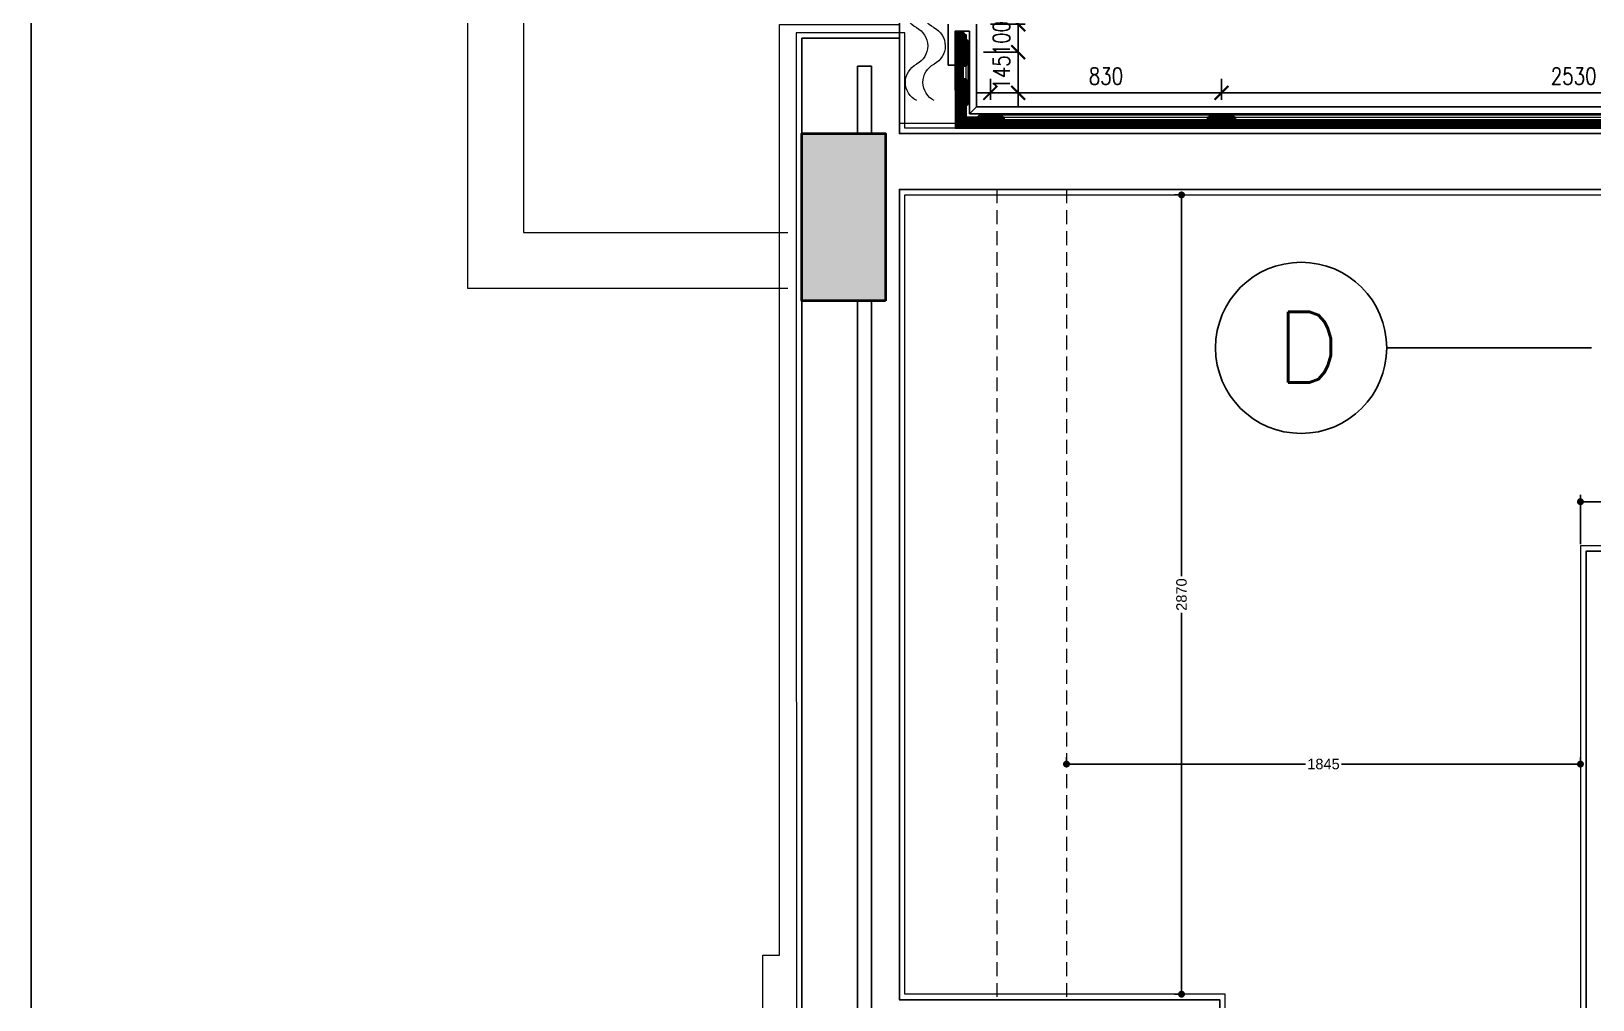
# Model space of a CAD drawing. Header units: inches. Extents: x -12478 to 399182, y -16583 to 525552.
# Drawn here: x 46772 to 52379, y 3239 to 6717 of the extents above; entities that cross this region are included whole.
import ezdxf

# ---------------------------------------------------------------- set-up
doc = ezdxf.new("R2010")
doc.units = ezdxf.units.IN
doc.header["$LTSCALE"] = 1000
doc.header["$MEASUREMENT"] = 0
for name, pattern in [('ACAD_ISO04W100', [30, 24, -3, 0, -3]), ('HIDDEN', [0.375, 0.25, -0.125]), ('HIDDEN2', [0.1875, 0.125, -0.0625])]:
    doc.linetypes.add(name, pattern=pattern)
for name, color, linetype in [('8', 8, 'Continuous'), ('A-DIM', 9, 'Continuous'), ('A-WALL', 7, 'Continuous'), ('Layer1', 1, 'Continuous')]:
    doc.layers.add(name, color=color, linetype=linetype)
for name, color, linetype, lineweight in [('A-WALL-PRHT', 4, 'Continuous', 18), ('A-WALL-TILE', 8, 'Continuous', 9), ('Built-in', 253, 'HIDDEN', 0), ('Sanitaire', 253, 'Continuous', 0), ('Wood treillis', 111, 'Continuous', 0), ('XREF-V2-GF_COLS$0$A-COLS', 5, 'Continuous', 40), ('XREF-V2-GF_COLS$0$A-COLS-PATT', 252, 'Continuous', 20)]:
    doc.layers.add(name, color=color, linetype=linetype, lineweight=lineweight)
doc.layers.add('Stone-GRG', color=7, linetype='Continuous', lineweight=0, true_color=0xfff2cc)
doc.styles.get("Standard").update_dxf_attribs({"font": 'arial.ttf'})
doc.styles.add('STYL-CONCEPT', font='romans.shx')
doc.styles.add('ZZ-Dim All', font='romans.shx', dxfattribs={"width": 0.8})
doc.dimstyles.new('chester 25', dxfattribs={"dimscale": 0.25, "dimtxt": 150, "dimasz": 100, "dimexe": 100, "dimexo": 20, "dimgap": 40, "dimtad": 0, "dimdec": 0, "dimzin": 0, "dimdsep": 46, "dimtxsty": 'Standard', "dimblk": 'DOT', "dimcen": 100, "dimclrd": 1, "dimclre": 1, "dimclrt": 3, "dimadec": 0, "dimazin": 0, "dimtfac": 1, "dimtdec": 0, "dimtofl": 0, "dimtmove": 0, "dimatfit": 3, "dimfxl": 1, "dimtolj": 1, "dimtzin": 0, "dimlwd": -1, "dimarcsym": 0})
doc.dimstyles.new('DIM-100', dxfattribs={"dimscale": 50, "dimtxt": 1.25, "dimasz": 1, "dimexe": 1, "dimexo": 1, "dimgap": 0.6, "dimtad": 1, "dimdec": 0, "dimrnd": 5, "dimdsep": 46, "dimtxsty": 'ZZ-Dim All', "dimblk1": 'ARCHTICK', "dimblk2": 'ARCHTICK', "dimsah": 1, "dimcen": 1, "dimdle": 1, "dimclrd": 256, "dimclre": 8, "dimclrt": 256, "dimazin": 2, "dimtfac": 1, "dimtdec": 0, "dimtix": 1, "dimtmove": 2, "dimatfit": 2, "dimfxl": 0.1, "dimtolj": 1, "dimtzin": 0, "dimlwd": -1, "dimlwe": -1, "dimarcsym": 0})
pattern_1 = [(45, (46791.7163, 0), (-1.76776695, 1.76776695), [])]

# ---------------------------------------------------------------- blocks, each defined once
blk = doc.blocks.new('_Dot')
at = {"color": 0, "linetype": 'ByBlock', "lineweight": -2}
blk.add_line((-0.5, 0), (-1, 0), dxfattribs=at)
at = {"color": 0, "linetype": 'ByBlock', "const_width": 0.5}
blk.add_lwpolyline([(-0.25, 0, 1), (0.25, 0, 1)], format="xyb", close=True, dxfattribs=at)
blk = doc.blocks.new('*D411')
at = {"layer": '8', "color": 1, "lineweight": -2, "transparency": 16777216}
for p, q in [((50489.3, 4090.8), (50489.3, 4110.8)), ((52334.4, 4090.8), (52334.4, 4110.8))]:
    blk.add_line(p, q, dxfattribs=at)
at = {"layer": '8', "color": 1, "transparency": 16777216}
for p, q in [((50514.3, 4085.8), (51347.5, 4085.8)), ((52309.4, 4085.8), (51476.3, 4085.8))]:
    blk.add_line(p, q, dxfattribs=at)
at = {"layer": 'Defpoints', "color": 0, "transparency": 16777216}
for p in [(50489.3, 4085.8, 0), (50489.3, 4085.8), (52334.4, 4085.8, 0)]:
    blk.add_point(p, dxfattribs=at)
at = {"layer": '8', "color": 1, "transparency": 16777216, "xscale": 25, "yscale": 25, "zscale": 25, "rotation": 180}
blk.add_blockref('_Dot', (50489.3, 4085.8), dxfattribs=at)
at = {"layer": '8', "color": 1, "transparency": 16777216, "xscale": 25, "yscale": 25, "zscale": 25}
blk.add_blockref('_Dot', (52334.4, 4085.8), dxfattribs=at)
at = {"layer": '8', "color": 3, "transparency": 16777216, "insert": (51411.9, 4085.8), "char_height": 37.5, "attachment_point": 5}
blk.add_mtext('\\A1;1845', dxfattribs=at)
blk = doc.blocks.new('*D412')
at = {"layer": '8', "color": 1, "lineweight": -2, "transparency": 16777216}
for p, q in [((50897.3, 6129.5), (50877.3, 6129.5)), ((50897.3, 3259.5), (50877.3, 3259.5))]:
    blk.add_line(p, q, dxfattribs=at)
at = {"layer": '8', "color": 1, "transparency": 16777216}
for p, q in [((50902.3, 6104.5), (50902.3, 4760.8)), ((50902.3, 3284.5), (50902.3, 4628.3))]:
    blk.add_line(p, q, dxfattribs=at)
at = {"layer": 'Defpoints', "color": 0, "transparency": 16777216}
for p in [(50902.3, 6129.5, 0), (50902.3, 6129.5), (50902.3, 3259.5, 0)]:
    blk.add_point(p, dxfattribs=at)
at = {"layer": '8', "color": 1, "transparency": 16777216, "xscale": 25, "yscale": 25, "zscale": 25}
for p, rotation in [((50902.3, 6129.5), 90), ((50902.3, 3259.5), 270)]:
    blk.add_blockref('_Dot', p, dxfattribs=dict(at, rotation=rotation))
at = {"layer": '8', "color": 3, "transparency": 16777216, "insert": (50902.3, 4694.5), "char_height": 37.5, "attachment_point": 5, "rotation": 90}
blk.add_mtext('\\A1;2870', dxfattribs=at)
blk = doc.blocks.new('*D413')
at = {"layer": '8', "color": 1, "lineweight": -2, "transparency": 16777216}
for p, q in [((52334.4, 4874.9), (52334.4, 5052.9)), ((54294.4, 4874.9), (54294.4, 5052.9))]:
    blk.add_line(p, q, dxfattribs=at)
at = {"layer": '8', "color": 1, "transparency": 16777216}
for p, q in [((52359.4, 5027.9), (53250.3, 5027.9)), ((54269.4, 5027.9), (53378.6, 5027.9))]:
    blk.add_line(p, q, dxfattribs=at)
at = {"layer": 'Defpoints', "color": 0, "transparency": 16777216}
for p in [(54294.4, 5027.9), (52334.4, 4869.9, 0), (54294.4, 4869.9, 0)]:
    blk.add_point(p, dxfattribs=at)
at = {"layer": '8', "color": 1, "transparency": 16777216, "xscale": 25, "yscale": 25, "zscale": 25, "rotation": 180}
blk.add_blockref('_Dot', (52334.4, 5027.9), dxfattribs=at)
at = {"layer": '8', "color": 1, "transparency": 16777216, "xscale": 25, "yscale": 25, "zscale": 25}
blk.add_blockref('_Dot', (54294.4, 5027.9), dxfattribs=at)
at = {"layer": '8', "color": 3, "transparency": 16777216, "insert": (53314.4, 5027.9), "char_height": 37.5, "attachment_point": 5}
blk.add_mtext('\\A1;1960', dxfattribs=at)
blk = doc.blocks.new('A$Cb2b8bae5')
at = {"layer": 'Sanitaire', "color": 1}
for centre, start, end in [((9.1, 589.8), 296.5605, 62.8404), ((72, 589.8), 296.5605, 62.8404), ((74.8, 458.4), 116.5605, 242.8404), ((137.7, 458.4), 116.5605, 242.8404), ((7.8, 327.7), 296.5605, 62.8404), ((70.7, 327.7), 296.5605, 62.8404), ((73.4, 196.4), 116.5605, 242.8404), ((136.3, 196.4), 116.5605, 242.8404), ((6.4, 65.7), 296.5605, 62.8404), ((69.3, 65.7), 296.5605, 62.8404)]:
    blk.add_arc(centre, 73.4, start, end, dxfattribs=at)
blk = doc.blocks.new('_ARCHTICK')
at = {"color": 0, "linetype": 'ByBlock', "const_width": 0.15}
blk.add_lwpolyline([(-0.5, -0.5), (0.5, 0.5)], dxfattribs=at)
blk = doc.blocks.new('*D436')
at = {"layer": 'A-DIM', "color": 8, "linetype": 'HIDDEN2', "transparency": 16777216}
for p, q in [((51045.9, 6471.2), (51045.9, 6546.1)), ((53574.2, 6471.2), (53574.2, 6546.1))]:
    blk.add_line(p, q, dxfattribs=at)
at = {"layer": 'A-DIM', "transparency": 16777216}
blk.add_line((53624.2, 6496.1), (50995.9, 6496.1), dxfattribs=at)
at = {"layer": 'Defpoints', "color": 0, "transparency": 16777216}
for p in [(51045.9, 6496.1), (51045.9, 6421.2), (53574.2, 6421.2, 0)]:
    blk.add_point(p, dxfattribs=at)
at = {"layer": 'A-DIM', "transparency": 16777216, "xscale": 50, "yscale": 50, "zscale": 50, "rotation": 180}
blk.add_blockref('_ARCHTICK', (51045.9, 6496.1), dxfattribs=at)
at = {"layer": 'A-DIM', "transparency": 16777216, "xscale": 50, "yscale": 50, "zscale": 50}
blk.add_blockref('_ARCHTICK', (53574.2, 6496.1), dxfattribs=at)
at = {"layer": 'A-DIM', "color": 3, "transparency": 16777216, "insert": (52310.1, 6556.1), "char_height": 60, "attachment_point": 5, "style": 'ZZ-Dim All'}
blk.add_mtext('\\A1;2530', dxfattribs=at)
blk = doc.blocks.new('*D437')
at = {"layer": 'A-DIM', "color": 8, "linetype": 'HIDDEN2', "transparency": 16777216}
for p, q in [((50215.9, 6471.2), (50215.9, 6546.1)), ((51045.9, 6471.2), (51045.9, 6546.1))]:
    blk.add_line(p, q, dxfattribs=at)
at = {"layer": 'A-DIM', "transparency": 16777216}
blk.add_line((51095.9, 6496.1), (50165.9, 6496.1), dxfattribs=at)
at = {"layer": 'Defpoints', "color": 0, "transparency": 16777216}
for p in [(50215.9, 6496.1), (50215.9, 6421.2), (51045.9, 6421.2)]:
    blk.add_point(p, dxfattribs=at)
at = {"layer": 'A-DIM', "transparency": 16777216, "xscale": 50, "yscale": 50, "zscale": 50, "rotation": 180}
blk.add_blockref('_ARCHTICK', (50215.9, 6496.1), dxfattribs=at)
at = {"layer": 'A-DIM', "transparency": 16777216, "xscale": 50, "yscale": 50, "zscale": 50}
blk.add_blockref('_ARCHTICK', (51045.9, 6496.1), dxfattribs=at)
at = {"layer": 'A-DIM', "color": 3, "transparency": 16777216, "insert": (50630.9, 6556.1), "char_height": 60, "attachment_point": 5, "style": 'ZZ-Dim All'}
blk.add_mtext('\\A1;830', dxfattribs=at)
blk = doc.blocks.new('*D438')
at = {"layer": 'A-DIM', "transparency": 16777216}
for p, q in [((50315.9, 6642.3), (50315.9, 6692.3)), ((50315.9, 6496), (50315.9, 6642.3)), ((50315.9, 6496), (50315.9, 6446))]:
    blk.add_line(p, q, dxfattribs=at)
at = {"layer": 'A-DIM', "color": 8, "linetype": 'HIDDEN2', "transparency": 16777216}
for p, q in [((50191.1, 6642.3), (50365.9, 6642.3)), ((50191.1, 6496), (50365.9, 6496))]:
    blk.add_line(p, q, dxfattribs=at)
at = {"layer": 'Defpoints', "color": 0, "transparency": 16777216}
for p in [(50141.1, 6642.3, 0), (50315.9, 6642.3), (50141.1, 6496, 0)]:
    blk.add_point(p, dxfattribs=at)
at = {"layer": 'A-DIM', "transparency": 16777216, "xscale": 50, "yscale": 50, "zscale": 50}
for p, rotation in [((50315.9, 6642.3), 270), ((50315.9, 6496), 90)]:
    blk.add_blockref('_ARCHTICK', p, dxfattribs=dict(at, rotation=rotation))
at = {"layer": 'A-DIM', "color": 3, "transparency": 16777216, "insert": (50255.9, 6569.2), "char_height": 60, "attachment_point": 5, "rotation": 90, "style": 'ZZ-Dim All'}
blk.add_mtext('\\A1;145', dxfattribs=at)
blk = doc.blocks.new('*D439')
at = {"layer": 'A-DIM', "transparency": 16777216}
for p, q in [((50315.9, 6742.3), (50315.9, 6792.3)), ((50315.9, 6642.3), (50315.9, 6742.3)), ((50315.9, 6642.3), (50315.9, 6592.3))]:
    blk.add_line(p, q, dxfattribs=at)
at = {"layer": 'A-DIM', "color": 8, "linetype": 'HIDDEN2', "transparency": 16777216}
for p, q in [((50216.1, 6742.3), (50365.9, 6742.3)), ((50191.1, 6642.3), (50365.9, 6642.3))]:
    blk.add_line(p, q, dxfattribs=at)
at = {"layer": 'Defpoints', "color": 0, "transparency": 16777216}
for p in [(50166.1, 6742.3), (50315.9, 6742.3), (50141.1, 6642.3, 0)]:
    blk.add_point(p, dxfattribs=at)
at = {"layer": 'A-DIM', "transparency": 16777216, "xscale": 50, "yscale": 50, "zscale": 50}
for p, rotation in [((50315.9, 6742.3), 270), ((50315.9, 6642.3), 90)]:
    blk.add_blockref('_ARCHTICK', p, dxfattribs=dict(at, rotation=rotation))
at = {"layer": 'A-DIM', "color": 3, "transparency": 16777216, "insert": (50255.9, 6692.3), "char_height": 60, "attachment_point": 5, "rotation": 90, "style": 'ZZ-Dim All'}
blk.add_mtext('\\A1;100', dxfattribs=at)
blk = doc.blocks.new('*D440')
at = {"layer": 'A-DIM', "transparency": 16777216}
blk.add_line((50315.9, 6692.3), (50315.9, 8891.7), dxfattribs=at)
at = {"layer": 'A-DIM', "color": 8, "linetype": 'HIDDEN2', "transparency": 16777216}
for p, q in [((50216.1, 8841.7), (50365.9, 8841.7)), ((50216.1, 6742.3), (50365.9, 6742.3))]:
    blk.add_line(p, q, dxfattribs=at)
at = {"layer": 'Defpoints', "color": 0, "transparency": 16777216}
for p in [(50166.1, 8841.7), (50315.9, 8841.7), (50166.1, 6742.3)]:
    blk.add_point(p, dxfattribs=at)
at = {"layer": 'A-DIM', "transparency": 16777216, "xscale": 50, "yscale": 50, "zscale": 50}
for p, rotation in [((50315.9, 8841.7), 90), ((50315.9, 6742.3), 270)]:
    blk.add_blockref('_ARCHTICK', p, dxfattribs=dict(at, rotation=rotation))
at = {"layer": 'A-DIM', "color": 3, "transparency": 16777216, "insert": (50255.9, 7792), "char_height": 60, "attachment_point": 5, "rotation": 90, "style": 'ZZ-Dim All'}
blk.add_mtext('\\A1;2100', dxfattribs=at)

msp = doc.modelspace()

# ---------------------------------------------------------------- hatches: boundary and pattern name
at = {"layer": 'Stone-GRG'}
h = msp.add_hatch(dxfattribs=at)
h.set_pattern_fill('ANSI31', color=253, scale=20)
h.set_pattern_definition(pattern_1)
h.paths.add_polyline_path([(50141.1, 6679.8), (50136.1, 6679.8, 0.414214), (50128.6, 6687.3), (50128.6, 6692.3), (50128.6, 6704.8), (50123.6, 6704.8, 0.414214), (50116.1, 6712.3), (50116.1, 6717.3), (50089.3, 6717.3), (50089.3, 6636), (50118.6, 6636), (50118.6, 6592.3), (50128.6, 6592.3), (50128.6, 6597.3, 0.414214), (50136.1, 6604.8), (50141.1, 6604.8)])
h.paths.add_polyline_path([(50118.6, 6592.3), (50118.6, 6592.3), (50118.6, 6636), (50089.3, 6636), (50089.3, 6506), (50118.6, 6506)])
h.paths.add_polyline_path([(50128.6, 6446), (50128.6, 6451, 0.414214), (50136.1, 6458.5), (50141.1, 6458.5), (50141.1, 6533.5), (50136.1, 6533.5, 0.414214), (50128.6, 6541), (50128.6, 6546), (50118.6, 6546), (50118.6, 6506), (50089.3, 6506), (50089.4, 6369.5), (50225.9, 6369.5), (50225.9, 6398.7), (50265.9, 6398.7), (50265.9, 6408.7), (50260.9, 6408.7, 0.414214), (50253.4, 6416.2), (50253.4, 6421.2), (50178.4, 6421.2), (50178.4, 6416.2, 0.414214), (50170.9, 6408.7), (50165.9, 6408.7), (50128.6, 6408.7)])
h.paths.add_polyline_path([(51035.9, 6398.7), (50995.9, 6398.7), (50265.9, 6398.7), (50265.9, 6398.7), (50225.9, 6398.7), (50225.9, 6369.5), (51035.9, 6369.5)])
h.paths.add_polyline_path([(51083.4, 6416.2), (51083.4, 6421.2), (51008.4, 6421.2), (51008.4, 6416.2, 0.414214), (51000.9, 6408.7), (50995.9, 6408.7), (50995.9, 6398.7), (51035.9, 6398.7), (51035.9, 6369.5), (51055.9, 6369.5), (51055.9, 6398.7), (51095.9, 6398.7), (51095.9, 6408.7), (51090.9, 6408.7, 0.414214)])
h.paths.add_polyline_path([(53524.2, 6398.7), (51095.9, 6398.7), (51095.9, 6398.7), (51055.9, 6398.7), (51055.9, 6369.5), (53564.2, 6369.5), (53564.2, 6398.7)], flags=16)
h.paths.add_polyline_path([(53611.7, 6416.2), (53611.7, 6421.2), (53574.2, 6421.2), (51008.4, 6421.2), (51008.4, 6416.2, 0.414214), (51000.9, 6408.7), (50995.9, 6408.7), (50995.9, 6398.7), (51035.9, 6398.7), (51035.9, 6369.5), (53584.2, 6369.5), (53584.2, 6398.7), (53624.2, 6398.7), (53624.2, 6408.7), (53619.2, 6408.7, 0.414214)])
h.paths.add_polyline_path([(53564.2, 6398.7), (53564.2, 6369.5), (51055.9, 6369.5), (51055.9, 6398.7)], flags=16)
h.paths.add_polyline_path([(54394.2, 6398.7), (54354.2, 6398.7), (53584.2, 6398.7), (53584.2, 6369.5), (54394.2, 6369.5)])
h.paths.add_polyline_path([(53536.7, 6416.2), (53536.7, 6421.2), (51083.4, 6421.2), (51083.4, 6416.2, -0.414214), (51090.9, 6408.7), (51095.9, 6408.7), (51095.9, 6398.7), (53524.2, 6398.7), (53524.2, 6408.7), (53529.2, 6408.7, -0.414214)])
h.paths.add_polyline_path([(54473.6, 6408.7), (54454.2, 6408.7), (54449.2, 6408.7, 0.414214), (54441.7, 6416.2), (54441.7, 6421.2), (54366.7, 6421.2), (54366.7, 6416.2, 0.414214), (54359.2, 6408.7), (54354.2, 6408.7), (54354.2, 6398.7), (54394.2, 6398.7), (54394.2, 6369.5), (54434.3, 6369.5), (54434.3, 6349.5), (54486.1, 6349.5), (54486.1, 6376.9), (54481.1, 6376.9, 0.414214), (54473.6, 6384.4), (54473.6, 6389.4)])
h.paths.add_polyline_path([(54486.1, 6349.5), (54434.3, 6349.5), (54434.3, 6329.4), (54463.6, 6329.4), (54463.6, 6289.4), (54473.6, 6289.4), (54473.6, 6294.4, 0.414214), (54481.1, 6301.9), (54486.1, 6301.9)])
h = msp.add_hatch(dxfattribs=at)
h.set_pattern_fill('ANSI31', color=253, scale=20)
h.set_pattern_definition(pattern_1)
h.paths.add_polyline_path([(51083.4, 6416.2), (51083.4, 6421.2), (51008.4, 6421.2), (51008.4, 6416.2, 0.414214), (51000.9, 6408.7), (50995.9, 6408.7), (50995.9, 6398.7), (51035.9, 6398.7), (51035.9, 6369.5), (51055.9, 6369.5), (51055.9, 6398.7), (51095.9, 6398.7), (51095.9, 6408.7), (51090.9, 6408.7, 0.414214)])
at = {"layer": 'XREF-V2-GF_COLS$0$A-COLS-PATT'}
msp.add_hatch(color=256, dxfattribs=at).paths.add_polyline_path([(49839.3, 5749.5), (49539.3, 5749.5), (49539.3, 6349.5), (49839.3, 6349.5)])

# ---------------------------------------------------------------- linework, layer by layer
at = {"layer": '8'}
for p, q in [((50166.1, 6742.3, 0), (50166.1, 6446.2, 0)), ((50089.3, 6717.3, 0), (50141.1, 6717.3, 0)), ((50141.1, 6717.3, 0), (50141.1, 6421.2, 0)), ((50141, 6421.2, 0), (50166, 6446.2, 0)), ((54486.1, 6421.2, 0), (50141.1, 6421.2, 0)), ((54511.1, 6446.2, 0), (50166.1, 6446.2, 0))]:
    msp.add_line(p, q, dxfattribs=at)
at = {"layer": '8', "color": 1}
msp.add_lwpolyline([(46772.5, 14341.6), (65403.2, 14341.6), (65403.2, 2.5), (46772.5, 2.5)], close=True, dxfattribs=at)
at = {"layer": '8', "color": 1, "elevation": 0}
for points in [[(57289.4, 1649.5), (54414.4, 1649.6), (54414.4, 6349.5), (49889.3, 6349.5), (49889.3, 12344.5), (59789.3, 12344.5), (59789.3, 6349.5), (56414.3, 6349.5), (56414.3, 3040.9), (57289.4, 3040.9), (57289.4, 1649.5)], [(54434.3, 6369.5), (50089.3, 6369.5)]]:
    msp.add_lwpolyline(points, dxfattribs=at)
at = {"layer": '8', "elevation": 0}
for points in [[(50064.3, 6742.3), (50064.3, 6595)], [(50064.3, 6595), (50089.3, 6595)]]:
    msp.add_lwpolyline(points, dxfattribs=at)
at = {"layer": 'A-WALL', "color": 1}
for p, q in [((49739.3, 6349.5, 0), (49739.3, 6592, 0)), ((49739.3, 6592, 0), (49789.3, 6592, 0)), ((49789.3, 6349.5, 0), (49789.3, 6592, 0)), ((49739.3, 5749.5, 0), (49739.4, 3189.5, 0)), ((49789.3, 5749.5, 0), (49789.4, 3189.5, 0))]:
    msp.add_line(p, q, dxfattribs=at)
at = {"layer": 'A-WALL'}
for p, q in [((49889.3, 6149.5, 0), (52814.3, 6150, 0)), ((49889.3, 6149.5, 0), (49889.4, 3239.5, 0)), ((51039.4, 3239.5, 0), (51039.4, 3239.5, 0))]:
    msp.add_line(p, q, dxfattribs=at)
at = {"layer": 'A-WALL', "elevation": 0}
for points in [[(54414.3, 6349.5), (50889.3, 6349.5), (49889.3, 6349.5), (49889.3, 6692), (49539.3, 6692), (49539.3, 5749.5), (49539.4, 2889.5), (50689.4, 2889.5), (50689.4, 1799.5), (49052.2, 1799.5), (48826.1, 1573.4), (49073.6, 1325.9)], [(54314.4, 4849.9), (52354.4, 4849.9), (52354.4, 1649.5), (51039.4, 1649.5), (51039.4, 3239.5), (49889.4, 3239.5), (49889.3, 6149.5), (54314.3, 6149.5)]]:
    msp.add_lwpolyline(points, dxfattribs=at)
at = {"layer": 'A-WALL-PRHT', "elevation": 0}
for points in [[(49489.3, 9794.5), (48339.3, 9794.5), (48339.3, 5794.5), (49489.3, 5794.5)], [(49489.3, 9594.5), (48539.3, 9594.5), (48539.3, 5994.5), (49489.3, 5994.5)]]:
    msp.add_lwpolyline(points, dxfattribs=at)
at = {"layer": 'A-WALL-TILE', "elevation": 0}
msp.add_lwpolyline([(48290.8, 1151.2), (49019, 1879.5), (50609.4, 1879.5), (50609.4, 2814.5), (50049.4, 2814.5), (50049.4, 2749.5), (49399.4, 2749.5), (49399.4, 3399.5), (49459.4, 3399.5), (49459.3, 6742), (49889.3, 6742), (49889.3, 6692)], dxfattribs=at)
at = {"layer": 'A-WALL-TILE', "lineweight": 0, "elevation": 0}
for points in [[(54434.3, 6369.5), (50889.3, 6369.5), (49909.3, 6369.5), (49909.3, 6712), (49519.3, 6712), (49519.3, 5749.5), (49519.4, 2869.5), (50669.4, 2869.5), (50669.4, 1819.5), (49043.9, 1819.5), (48797.8, 1573.4), (49059.5, 1311.8)], [(54294.4, 4869.9), (52334.4, 4869.9), (52334.4, 1669.5), (51059.4, 1669.5), (51059.4, 3259.5), (49909.4, 3259.5), (49909.3, 6129.5), (54294.3, 6129.5)]]:
    msp.add_lwpolyline(points, dxfattribs=at)
at = {"layer": 'Built-in', "linetype": 'HIDDEN2', "ltscale": 0.4, "elevation": 0}
for points in [[(49889.3, 6149.5), (50489.3, 6149.5), (50489.3, 3239.5), (49889.3, 3239.5)], [(49889.3, 6149.5), (50239.3, 6149.5), (50239.3, 3239.5), (49889.3, 3239.5)]]:
    msp.add_lwpolyline(points, close=True, dxfattribs=at)
at = {"layer": 'Layer1', "linetype": 'ACAD_ISO04W100', "ltscale": 10}
msp.add_line((51638.9, 5580.4), (52373.9, 5580.4), dxfattribs=at)
at = {"layer": 'Layer1'}
msp.add_circle((51331.6, 5580.4), 307.3, dxfattribs=at)
at = {"layer": 'Sanitaire', "color": 1}
msp.add_line((49889.3, 6387.3, 0), (50089.3, 6387.3, 0), dxfattribs=at)
at = {"layer": 'Wood treillis', "color": 0}
for p, q in [((50128.6, 6541, 0), (50128.6, 6597.3, 0)), ((50136.1, 6533.5, 0), (50136.1, 6604.8, 0)), ((50089.3, 6506, 0), (50089.4, 6369.5, 0)), ((51008.4, 6416.2, 0), (50253.4, 6416.2, 0)), ((50260.9, 6408.7, 0), (51000.9, 6408.7, 0)), ((53536.7, 6416.2, 0), (51083.4, 6416.2, 0)), ((51090.9, 6408.7, 0), (53529.2, 6408.7, 0)), ((50089.4, 6369.5, 0), (50225.9, 6369.5, 0))]:
    msp.add_line(p, q, dxfattribs=at)
at = {"layer": 'Wood treillis', "color": 0, "lineweight": -2, "elevation": 0}
msp.add_lwpolyline([(50089.3, 6636), (50118.6, 6636), (50118.6, 6592.3), (50128.6, 6592.3), (50128.6, 6597.3, 0.414214), (50136.1, 6604.8), (50141.1, 6604.8), (50141.1, 6679.8), (50136.1, 6679.8, 0.414214), (50128.6, 6687.3), (50128.6, 6692.3), (50128.6, 6692.3), (50128.6, 6704.8), (50123.6, 6704.8, 0.414214), (50116.1, 6712.3), (50116.1, 6717.3), (50089.3, 6717.3)], format="xyb", close=True, dxfattribs=at)
at = {"layer": 'Wood treillis', "color": 0, "elevation": 0}
for points in [[(50089.3, 6636), (50118.6, 6636), (50118.6, 6506), (50089.3, 6506)], [(50225.9, 6369.5), (51035.9, 6369.5), (51035.9, 6398.7), (50225.9, 6398.7)], [(51055.9, 6369.5), (53564.2, 6369.5), (53564.2, 6398.7), (51055.9, 6398.7)]]:
    msp.add_lwpolyline(points, close=True, dxfattribs=at)
at = {"layer": 'Wood treillis', "color": 0, "lineweight": -2, "elevation": 0}
for points in [[(50089.3, 6506), (50118.6, 6506), (50118.6, 6546), (50128.6, 6546), (50128.6, 6541, -0.414214), (50136.1, 6533.5), (50141.1, 6533.5), (50141.1, 6458.5), (50136.1, 6458.5, -0.414214), (50128.6, 6451), (50128.6, 6446), (50128.6, 6446), (50128.6, 6408.7), (50165.9, 6408.7), (50165.9, 6408.7), (50170.9, 6408.7, -0.414214), (50178.4, 6416.2), (50178.4, 6421.2), (50253.4, 6421.2), (50253.4, 6416.2, -0.414214), (50260.9, 6408.7), (50265.9, 6408.7), (50265.9, 6398.7), (50225.9, 6398.7), (50225.9, 6369.5)], [(51045.9, 6421.2), (51008.4, 6421.2), (51008.4, 6416.2, 0.414214), (51000.9, 6408.7), (50995.9, 6408.7), (50995.9, 6398.7), (51035.9, 6398.7), (51035.9, 6369.5), (51045.9, 6369.5)], [(51045.9, 6421.2), (51083.4, 6421.2), (51083.4, 6416.2, -0.414214), (51090.9, 6408.7), (51095.9, 6408.7), (51095.9, 6398.7), (51055.9, 6398.7), (51055.9, 6369.5), (51045.9, 6369.5)]]:
    msp.add_lwpolyline(points, format="xyb", dxfattribs=at)
at = {"layer": 'XREF-V2-GF_COLS$0$A-COLS', "elevation": 0}
msp.add_lwpolyline([(49839.3, 5749.5), (49539.3, 5749.5), (49539.3, 6349.5), (49839.3, 6349.5)], close=True, dxfattribs=at)
msp.add_lwpolyline([(49839.3, 5749.5), (49539.3, 5749.5), (49539.3, 6349.5), (49839.3, 6349.5)], close=True, dxfattribs=at)

# ---------------------------------------------------------------- block references
at = {"layer": 'A-DIM', "xscale": -1}
msp.add_blockref('A$Cb2b8bae5', (50053.8, 6468.1), dxfattribs=at)

# ---------------------------------------------------------------- texts
at = {"layer": 'Layer1', "insert": (51242, 5710.2), "char_height": 253.9, "attachment_point": 1, "style": 'STYL-CONCEPT'}
msp.add_mtext_dynamic_manual_height_columns('D', width=200.816, gutter_width=150, heights=[0], dxfattribs=at)

# ---------------------------------------------------------------- dimensions: what is measured, and where the dimension line sits
at = {"layer": '8', "color": 2}
dim = msp.add_linear_dim(base=(50902.3, 6129.5), p1=(50902.3, 3259.5, 0), p2=(50902.3, 6129.5, 0), angle=90, dimstyle='chester 25', dxfattribs=at)
dim.commit()
dim.dimension.update_dxf_attribs({"geometry": '*D412', "text_midpoint": (50902.3, 4694.5)})
for base, p1, p2, picture, middle in [((54294.4, 5027.9), (52334.4, 4869.9, 0), (54294.4, 4869.9, 0), '*D413', (53314.4, 5027.9)), ((50489.3, 4085.8), (52334.4, 4085.8, 0), (50489.3, 4085.8, 0), '*D411', (51411.9, 4085.8))]:
    dim = msp.add_linear_dim(base=base, p1=p1, p2=p2, dimstyle='chester 25', dxfattribs=at)
    dim.commit()
    dim.dimension.update_dxf_attribs({"geometry": picture, "text_midpoint": middle})
at = {"layer": 'A-DIM'}
for base, p1, p2, picture, middle in [((50315.9, 8841.7), (50166.1, 6742.3), (50166.1, 8841.7), '*D440', (50255.9, 7792)), ((50315.9, 6742.3), (50141.1, 6642.3, 0), (50166.1, 6742.3), '*D439', (50255.9, 6692.3)), ((50315.9, 6642.3), (50141.1, 6496, 0), (50141.1, 6642.3, 0), '*D438', (50255.9, 6569.2))]:
    dim = msp.add_linear_dim(base=base, p1=p1, p2=p2, angle=90, dimstyle='DIM-100', override={"dimtxt": 1.2, "dimclrt": 3}, dxfattribs=at)
    dim.commit()
    dim.dimension.update_dxf_attribs({"geometry": picture, "text_midpoint": middle})
for base, p1, p2, picture, middle in [((50215.9, 6496.1), (51045.9, 6421.2), (50215.9, 6421.2), '*D437', (50630.9, 6556.1)), ((51045.9, 6496.1), (53574.2, 6421.2, 0), (51045.9, 6421.2), '*D436', (52310.1, 6556.1))]:
    dim = msp.add_linear_dim(base=base, p1=p1, p2=p2, dimstyle='DIM-100', override={"dimtxt": 1.2, "dimclrt": 3}, dxfattribs=at)
    dim.commit()
    dim.dimension.update_dxf_attribs({"geometry": picture, "text_midpoint": middle})

doc.saveas('drawing.dxf')
